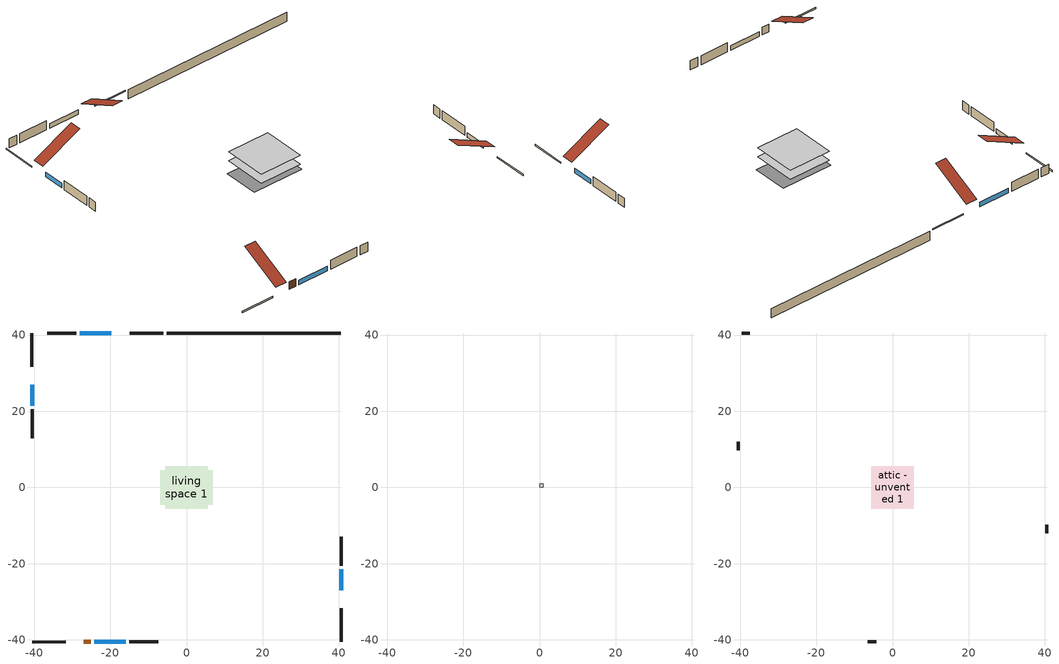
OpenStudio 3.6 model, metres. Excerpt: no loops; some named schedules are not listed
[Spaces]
living space 1
 floor foundation (Slab1 construction): -6.86,-4.57 -6.86,4.57 6.86,4.57 6.86,-4.57 z-2.13
 floor adiabatic (AdiabaticFloorConstruction): -5.6,-5.6 -5.6,5.6 5.6,5.6 5.6,-5.6 z0.3
 wall outside (Wall1 construction): -28.91,40.53 -36.53,40.53 / 40.53,-20.49 40.53,-12.87 / -14.99,-40.53 -7.37,-40.53 / -40.53,20.49 -40.53,12.87 z0.3:2.74
 wall outside (RimJoist1 construction): -6.12,40.53 -14.93,40.53 / 40.53,-40.53 40.53,-31.72 / -40.53,-40.53 -31.72,-40.53 / -40.53,40.53 -40.53,31.72 z0.3:0.61
 wall outside (AdiabaticWallConstruction): -19.75,40.53 -27.98,40.53 / 40.53,-26.9 40.53,-21.41 / -24.14,-40.53 -15.91,-40.53 / -40.53,26.9 -40.53,21.41 z0.3:1.52
 wall outside (AdiabaticWallConstruction 1): -26.9,-40.53 -25.07,-40.53 z0.3:2.34
 wall foundation (FoundationWall1 construction): 40.53,40.53 -5.19,40.53 z-2.13:0.3
 window (WindowConstruction): -19.75,40.53 -27.98,40.53 z0.3:1.52
 window (WindowConstruction 1): 40.53,-26.9 40.53,-21.41 z0.3:1.52
 window (WindowConstruction 2): -24.14,-40.53 -15.91,-40.53 z0.3:1.52
 window (WindowConstruction 3): -40.53,26.9 -40.53,21.41 z0.3:1.52
 door (Door): -26.9,-40.53 -25.07,-40.53 z0.3:2.34
 ceiling adiabatic (AdiabaticFloorConstruction): 5.6,-5.6 5.6,5.6 -5.6,5.6 -5.6,-5.6 z0.3
central ac and furnace airloop ret air space
 floor adiabatic (AdiabaticConst): 0,0 0,1 1,1 1,0 z0
 wall adiabatic (AdiabaticConst): 0,1 0,0 1,0 1,1 0,1 z0:1
 ceiling adiabatic (AdiabaticConst): 1,0 1,1 0,1 0,0 z1
attic - unvented 1
 floor to living space 1 (Floor1 construction Reversed): -5.6,-5.6 -5.6,5.6 5.6,5.6 5.6,-5.6 z2.74
 wall outside (Wall2 construction): -37.46,40.53 -39.6,40.53 / 40.53,-11.94 40.53,-9.79 / -6.44,-40.53 -4.29,-40.53 / -40.53,11.94 -40.53,9.79 z0.3:2.74
 roof outside (Roof1 construction): -18.82,40.53,2.74 -18.82,29.94,8.04 -15.86,29.94,8.04 -15.86,40.53,2.74; 40.53,-27.83,2.74 29.94,-27.83,8.04 29.94,-30.79,8.04 40.53,-30.79,2.74; -27.83,-40.53,2.74 -27.83,-29.94,8.04 -30.79,-29.94,8.04 -30.79,-40.53,2.74; -40.53,27.83,2.74 -29.94,27.83,8.04 -29.94,30.79,8.04 -40.53,30.79,2.74
shading: -19.75,40.53 -27.98,40.53 / 40.53,-26.9 40.53,-21.41 / -24.14,-40.53 -15.91,-40.53 / -40.53,26.9 -40.53,21.41 z0.3:1.52
[Site]
Denver Intl Ap_CO_USA: Latitude {deg}=39.83; Longitude {deg}=-104.65; Time Zone {hr}=-7; Elevation {m}=1650; Terrain=Suburbs
[Site:GroundTemperature:Shallow]
6.71281, 4.94206, 4.80025, 5.64056, 9.01395, 12.3716, 15.2825, 17.1265, 17.2832, 15.7834, 12.9467, 9.69205
[Site:GroundTemperature:Deep]
10.8753, 10.8753, 10.8753, 10.8753, 10.8753, 10.8753, 10.8753, 10.8753, 10.8753, 10.8753, 10.8753, 10.8753
[Site:WaterMainsTemperature]
Calculation Method=Schedule; Temperature Schedule=mains temperature schedule
[Building]
Building 1
[Material] Roughness=Rough
Name | Thickness {m} | Conductivity {W/m-K} | Density {kg/m3} | Specific Heat {J/kg-K} | Thermal Absorptance | Solar Absorptance | Visible Absorptance
asphalt or fiberglass shingles | 0.00635 | 0.162714 | 1121.4 | 1465.45 | 0.92 | 0.7 | 0.7
roof rigid ins | 0.00281632 | 0.029427 | 32.04 | 1214.23 | 0.9 | 0.7 | 0.7
osb sheathing 0.5 in. | 0.0127 | 0.115458 | 512.64 | 1214.23 | 0.9 | 0.6 | 0.6
wood siding | 0.0254 | 0.102417 | 544.68 | 1172.36 | 0.92 | 0.7 | 0.7
wall rigid ins; rim joist rigid ins | 0.051816 | 0.029427 | 32.04 | 1214.23 | 0.9 | 0.7 | 0.7
osb sheathing 0.5 in. 1 | 0.0127 | 0.115458 | 512.64 | 1214.23 | 0.9 | 0.7 | 0.7
wall stud and cavity | 0.1397 | 0.0823012 | 139.0536 | 1170.24 | 0.9 | 0.7 | 0.7
gypsum board | 0.0127 | 0.160291 | 801 | 837.4 | 0.9 | 0.6 | 0.6
wall stud and cavity 1 | 0.1397 | 0.727959 | 139.0536 | 1170.24 | 0.9 | 0.6 | 0.6
osb sheathing 2.0 in. | 0.0508 | 0.115458 | 512.64 | 1214.23 | 0.9 | 0.7 | 0.7
rim joist stud and cavity | 0.0508 | 0.0351153 | 125.044 | 1163.47 | 0.9 | 0.6 | 0.6
ceiling loosefill ins | 0.254 | 0.0480833 | 16.02 | 1046.75 | 0.9 | 0.7 | 0.7
ceiling stud and cavity | 0.1397 | 0.108384 | 65.682 | 1177.47 | 0.9 | 0.7 | 0.7
exterior vertical ins | 0.0461162 | 0.029427 | 32.04 | 1214.23
concrete 8.0 in. | 0.2032 | 1.803125 | 2242.8 | 837.4 | 0.9 | 0.7 | 0.7
gypsum board 1 | 0.0127 | 0.160291 | 801 | 837.4 | 0.9 | 0.7 | 0.7
concrete 4.0 in. | 0.1016 | 1.803125 | 2242.8 | 837.4 | 0.9 | 0.7 | 0.7
wood siding 1; wood siding 2 | 0.0254 | 0.102417 | 544.68 | 1172.36
wall rigid ins 1; floor rigid ins | 0.512978 | 0.029427 | 32.04 | 1214.23 | 0.9 | 0.7 | 0.7
wall stud and cavity 2 | 0.0889 | 0.380278 | 52.3479 | 1209.89 | 0.9 | 0.7 | 0.7
door material | 0.04445 | 0.0716541 | 512.64 | 1214.23 | 0.9 | 0.7 | 0.7
floor stud and cavity | 0.1397 | 1.75129 | 37.0049 | 1207.88 | 0.9 | 0.7 | 0.7
osb sheathing 0.75 in. | 0.01905 | 0.115458 | 512.64 | 1214.23 | 0.9 | 0.7 | 0.7
floor covering | 0.0127 | 0.0433444 | 54.468 | 1339.84 | 0.9 | 0.6 | 0.6
wall stud and cavity 3 | 0.0889 | 0.391764 | 83.0341 | 1211.67 | 0.9 | 0.7 | 0.7
furniture material living space 1 | 0.1524 | 0.115458 | 640.8 | 1214.23 | 0.9 | 0.6 | 0.6
[Construction]
Roof1 construction: asphalt or fiberglass shingles, roof rigid ins, osb sheathing 0.5 in.
Wall1 construction: wood siding, wall rigid ins, osb sheathing 0.5 in. 1, wall stud and cavity, gypsum board
Wall2 construction: wood siding, osb sheathing 0.5 in. 1, wall stud and cavity 1
RimJoist1 construction: wood siding, rim joist rigid ins, osb sheathing 2.0 in., rim joist stud and cavity
Floor1 construction Reversed: gypsum board, ceiling stud and cavity, ceiling loosefill ins
FoundationWall1 construction: concrete 8.0 in., gypsum board 1
Slab1 construction: concrete 4.0 in.
WindowConstruction; WindowConstruction 1; WindowConstruction 2; WindowConstruction 3: WindowMaterial
AdiabaticWallConstruction: wood siding 1, wall rigid ins 1, wall stud and cavity 2, gypsum board
Door: door material
AdiabaticWallConstruction 1: wood siding 2, wall rigid ins 1, wall stud and cavity 2, gypsum board
AdiabaticFloorConstruction: floor stud and cavity, floor rigid ins, osb sheathing 0.75 in., floor covering
PartitionWallConstruction: gypsum board, wall stud and cavity 3, gypsum board
furniture construction living space 1: furniture material living space 1
AdiabaticConst: Adiabatic
[WindowMaterial:SimpleGlazingSystem]
WindowMaterial: U-Factor {W/m2-K}=1.87374; Solar Heat Gain Coefficient=0.45
[Material:NoMass]
Adiabatic: Roughness=Rough; Thermal Resistance {m2-K/W}=176.1
[ThermalZone] Use Ideal Air Loads=No
Name | Volume {m3} | Thermostat
living space | 611.644 | living space temperature setpoint
attic - unvented | 104.691
central ac and furnace airloop ret air zone | 1
[Space]
Name | Thermal Zone
living space 1 | living space
attic - unvented 1 | attic - unvented
central ac and furnace airloop ret air space | central ac and furnace airloop ret air zone
[ThermostatSetpoint:DualSetpoint]
living space temperature setpoint: Heating Setpoint Temperature Schedule=heating setpoint; Cooling Setpoint Temperature Schedule=cooling setpoint
[Foundation:Kiva]
Foundation Kiva 1: Initial Indoor Air Temperature {C}=20; Wall Height Above Grade {m}=0.3048; Wall Depth Below Slab {m}=0.2032; Custom Block Material Name 1=exterior vertical ins; Custom Block Depth 1 {m}=2.4384; Custom Block X Position 1 {m}=0.2159; Custom Block Z Position 1 {m}=0
[Foundation:Kiva:Settings]
Soil Conductivity {W/m-K}=1.731; Soil Density {kg/m3}=1842.3; Soil Specific Heat {J/kg-K}=418.7; Ground Solar Absorptivity=0.9; Ground Thermal Absorptivity=0.9; Ground Surface Roughness {m}=0.03; Far-Field Width {m}=40; Deep-Ground Boundary Condition=ZeroFlux; Deep-Ground Depth {m}=40; Minimum Cell Dimension {m}=0.2; Maximum Cell Growth Coefficient=3; Simulation Timestep=Timestep
[SurfaceProperty:ExposedFoundationPerimeter]
Slab1: Exposed Perimeter Calculation Method=TotalExposedPerimeter; Total Exposed Perimeter {m}=45.72
[EnergyManagementSystem:Actuator]
Name | Actuated Component | Actuated Component Type | Actuated Component Control Type | Zone or Space
water_heater_ec_adj_act | water heater EC adjustment | OtherEquipment | Power Level | living space 1
central_ac_and_furnace_airloop_0_SupSensLkToLv_equip_act | central_ac_and_furnace_airloop_0_SupSensLkToLv equip | OtherEquipment | Power Level | living space 1
central_ac_and_furnace_airloop_0_SupLatLkToLv_equip_act | central_ac_and_furnace_airloop_0_SupLatLkToLv equip | OtherEquipment | Power Level | living space 1
central_ac_and_furnace_airloop_0_SupCondToLv_equip_act | central_ac_and_furnace_airloop_0_SupCondToLv equip | OtherEquipment | Power Level | living space 1
central_ac_and_furnace_airloop_0_RetCondToRP_equip_act | central_ac_and_furnace_airloop_0_RetCondToRP equip | OtherEquipment | Power Level | central ac and furnace airloop ret air space
central_ac_and_furnace_airloop_0_RetSensLkToRP_equip_act | central_ac_and_furnace_airloop_0_RetSensLkToRP equip | OtherEquipment | Power Level | central ac and furnace airloop ret air space
central_ac_and_furnace_airloop_0_RetLatLkToRP_equip_act | central_ac_and_furnace_airloop_0_RetLatLkToRP equip | OtherEquipment | Power Level | central ac and furnace airloop ret air space
central_ac_and_furnace_airloop_0_SupCondToDZ_equip_act | central_ac_and_furnace_airloop_0_SupCondToDZ equip | OtherEquipment | Power Level | attic - unvented 1
central_ac_and_furnace_airloop_0_RetCondToDZ_equip_act | central_ac_and_furnace_airloop_0_RetCondToDZ equip | OtherEquipment | Power Level | attic - unvented 1
central_ac_and_furnace_airloop_0_SupSensLkToDZ_equip_act | central_ac_and_furnace_airloop_0_SupSensLkToDZ equip | OtherEquipment | Power Level | attic - unvented 1
central_ac_and_furnace_airloop_0_SupLatLkToDZ_equip_act | central_ac_and_furnace_airloop_0_SupLatLkToDZ equip | OtherEquipment | Power Level | attic - unvented 1
whole_house_fan_act | whole house fan | ElectricEquipment | Electricity Rate | living space 1
mech_vent_house_fan_cfis_act | mech vent house fan cfis | ElectricEquipment | Electricity Rate | living space 1
mech_vent_house_fan_sensible_load_equip_act | mech vent house fan sensible load equip | OtherEquipment | Power Level | living space 1
mech_vent_house_fan_latent_load_equip_act | mech vent house fan latent load equip | OtherEquipment | Power Level | living space 1
[InternalMass:Definition] Design Level Calculation Method=SurfaceArea
Name | Construction | Surface Area {m2}
partition wall mass | PartitionWallConstruction | 250.838
furniture mass living space 1 | furniture construction living space 1 | 100.335
[InternalMass] Space or SpaceType=living space 1; Multiplier=1
Name | Internal Mass Definition
partition wall mass | partition wall mass
furniture mass living space 1 | furniture mass living space 1
[People:Definition]
occupants: Number of People Calculation Method=People; Number of People {people}=3; Fraction Radiant=0.314171; Sensible Heat Fraction=0.56303; Carbon Dioxide Generation Rate {m3/s-W}=0; Enable ASHRAE 55 Comfort Warnings=No; Mean Radiant Temperature Calculation Type=ZoneAveraged
[People]
occupants: People Definition=occupants; Space or SpaceType=living space 1; Number of People Schedule=occupants schedule; Activity Level Schedule=occupants activity schedule; Multiplier=1
[OtherEquipment:Definition] Design Level Calculation Method=EquipmentLevel
Name | Design Level {W} | Fraction Latent | Fraction Radiant | Fraction Lost
water heater EC adjustment | 0.01 | 0 | 0 | 1
water sensible | -62.4452 | 0 | 0.6 | 0
water latent | 63.3613 | 1 | 0 | 0
central_ac_and_furnace_airloop_0_SupSensLkToLv equip; central_ac_and_furnace_airloop_0_SupCondToLv equip; central_ac_and_furnace_airloop_0_RetCondToRP equip; central_ac_and_furnace_airloop_0_RetSensLkToRP equip; central_ac_and_furnace_airloop_0_SupCondToDZ equip; central_ac_and_furnace_airloop_0_RetCondToDZ equip; central_ac_and_furnace_airloop_0_SupSensLkToDZ equip; mech vent house fan sensible load equip | 0 | 0 | 0 | 0
central_ac_and_furnace_airloop_0_SupLatLkToLv equip; central_ac_and_furnace_airloop_0_RetLatLkToRP equip; central_ac_and_furnace_airloop_0_SupLatLkToDZ equip; mech vent house fan latent load equip | 0 | 1 | 0 | 0
[OtherEquipment]
Name | Other Equipment Definition | Space or SpaceType | Schedule | Fuel Type
water heater EC adjustment | water heater EC adjustment | living space 1 | Always On Discrete | Electricity
water sensible | water sensible | living space 1 | dhw fixtures | None
water latent | water latent | living space 1 | dhw fixtures | None
central_ac_and_furnace_airloop_0_SupSensLkToLv equip | central_ac_and_furnace_airloop_0_SupSensLkToLv equip | living space 1 | Always On Discrete | None
central_ac_and_furnace_airloop_0_SupLatLkToLv equip | central_ac_and_furnace_airloop_0_SupLatLkToLv equip | living space 1 | Always On Discrete | None
central_ac_and_furnace_airloop_0_SupCondToLv equip | central_ac_and_furnace_airloop_0_SupCondToLv equip | living space 1 | Always On Discrete | None
central_ac_and_furnace_airloop_0_RetCondToRP equip | central_ac_and_furnace_airloop_0_RetCondToRP equip | central ac and furnace airloop ret air space | Always On Discrete | None
central_ac_and_furnace_airloop_0_RetSensLkToRP equip | central_ac_and_furnace_airloop_0_RetSensLkToRP equip | central ac and furnace airloop ret air space | Always On Discrete | None
central_ac_and_furnace_airloop_0_RetLatLkToRP equip | central_ac_and_furnace_airloop_0_RetLatLkToRP equip | central ac and furnace airloop ret air space | Always On Discrete | None
central_ac_and_furnace_airloop_0_SupCondToDZ equip | central_ac_and_furnace_airloop_0_SupCondToDZ equip | attic - unvented 1 | Always On Discrete | None
central_ac_and_furnace_airloop_0_RetCondToDZ equip | central_ac_and_furnace_airloop_0_RetCondToDZ equip | attic - unvented 1 | Always On Discrete | None
central_ac_and_furnace_airloop_0_SupSensLkToDZ equip | central_ac_and_furnace_airloop_0_SupSensLkToDZ equip | attic - unvented 1 | Always On Discrete | None
central_ac_and_furnace_airloop_0_SupLatLkToDZ equip | central_ac_and_furnace_airloop_0_SupLatLkToDZ equip | attic - unvented 1 | Always On Discrete | None
mech vent house fan sensible load equip | mech vent house fan sensible load equip | living space 1 | Always On Discrete | None
mech vent house fan latent load equip | mech vent house fan latent load equip | living space 1 | Always On Discrete | None
[ElectricEquipment:Definition] Design Level Calculation Method=EquipmentLevel
Name | Design Level {W} | Fraction Latent | Fraction Radiant | Fraction Lost
clothes washer | 25.752 | 0.03 | 0.162 | 0.7
clothes dryer | 98.4785 | 0.015 | 0.081 | 0.85
dishwasher | 31.1823 | 0.3 | 0.18 | 0.4
fridge | 97.4834 | 0 | 0.6 | 0
cooking range | 201.331 | 0.08 | 0.432 | 0.2
misc tv | 274.705 | 0 | 0.6 | 0
misc plug loads | 448.871 | 0.045 | 0.513 | 0.1
whole house fan; mech vent house fan | 0 | 0 | 0 | 1
mech vent house fan cfis | 0 | 0 | 0 | 0
[ElectricEquipment] Space or SpaceType=living space 1
Name | Electric Equipment Definition | Schedule
clothes washer | clothes washer | clothes washer
clothes dryer | clothes dryer | clothes dryer
dishwasher | dishwasher | dishwasher
fridge | fridge | fridge
cooking range | cooking range | cooking range
misc tv | misc tv | misc tv schedule
misc plug loads | misc plug loads | misc plug loads schedule
whole house fan | whole house fan | Always On Discrete
mech vent house fan | mech vent house fan | mech vent house fan schedule
mech vent house fan cfis | mech vent house fan cfis | mech vent house fan cfis schedule
[WaterUse:Equipment:Definition]
Name | Peak Flow Rate {m3/s} | Target Temperature Schedule
dhw fixtures | 4.0719e-06 | mixed water temperature schedule
clothes washer | 3.42653e-07
dishwasher | 3.5038e-07
[Lights:Definition]
interior lighting: Design Level Calculation Method=LightingLevel; Lighting Level {W}=397.913; Fraction Radiant=0.6; Fraction Visible=0.2; Return Air Fraction=0
[Lights]
interior lighting: Lights Definition=interior lighting; Space or SpaceType=living space 1; Schedule=lighting schedule; Fraction Replaceable=1
[Exterior:Lights:Definition]
exterior lighting: Design Level {W}=35.404
[Exterior:Lights]
exterior lighting: Exterior Lights Definition=exterior lighting; Schedule=exterior lighting schedule
[ZoneMixing] Schedule=Always On Continuous; Design Flow Rate Calculation Method=Flow/Zone; Design Flow Rate {m3/s}=0
Name | Zone or Space | Source Zone or Space
central_ac_and_furnace_airloop_0_ZoneMixDZToLv mix | living space | attic - unvented
central_ac_and_furnace_airloop_0_ZoneMixLvToDZ mix; whole house fan mix | attic - unvented | living space
[SpaceInfiltration:DesignFlowRate] Schedule=Always On Discrete
Name | Space or SpaceType | Design Flow Rate Calculation Method | Design Flow Rate {m3/s} | Air Changes per Hour {1/hr} | Constant Term Coefficient | Temperature Term Coefficient | Velocity Term Coefficient | Velocity Squared Term Coefficient
natural vent flow; whole house fan flow; infil flow | living space 1 | Flow/Space | 0
infil|attic - unvented 1 | attic - unvented 1 | AirChanges/Hour |  | 0.1 | 1 | 0 | 0 | 0
[Schedule:Ruleset]
Name | Default Day Schedule
heating setpoint | heating setpoint default day
cooling setpoint | cooling setpoint default day
occupants schedule | occupants schedule default day
clothes washer | clothes washer default day
clothes dryer | clothes dryer default day
dishwasher | dishwasher default day
fridge | fridge default day
cooking range | cooking range default day
dhw fixtures | dhw fixtures default day
misc tv schedule | misc tv schedule default day
misc plug loads schedule | misc plug loads schedule default day
lighting schedule | lighting schedule default day
exterior lighting schedule | exterior lighting schedule default day
[Schedule:Day]
heating setpoint default day; cooling setpoint default day; occupants schedule default day; clothes washer default day; clothes dryer default day; dishwasher default day; fridge default day; cooking range default day; dhw fixtures default day; misc tv schedule default day; misc plug loads schedule default day; lighting schedule default day; exterior lighting schedule default day: 24, 0, 0
occupants schedule allday1: 7, 0, 1, 8, 0, 0.868852, 9, 0, 0.409836, 16, 0, 0.245902, 17, 0, 0.295082, 18, 0, 0.540984, 21, 0, 0.885246, 24, 0, 1
clothes washer allday1: 1, 0, 0.103525, 2, 0, 0.0805193, 4, 0, 0.046011, 5, 0, 0.0805193, 6, 0, 0.12653, 7, 0, 0.253061, 8, 0, 0.563635, 9, 0, 0.839701, 10, 0, 0.989237, 11, 0, 0.966231, 12, 0, 0.862707, 13, 0, 0.770684, 14, 0, 0.690165, 15, 0, 0.563635, 16, 0, 0.598143, 17, 0, 0.575138, 21, 0, 0.563635, 22, 0, 0.540629, 23, 0, 0.368088, 24, 0, 0.195547
clothes washer allday2: 1, 0, 0.102603, 2, 0, 0.0798025, 4, 0, 0.0456014, 5, 0, 0.0798025, 6, 0, 0.125404, 7, 0, 0.250808, 8, 0, 0.558617, 9, 0, 0.832226, 10, 0, 0.980431, 11, 0, 0.95763, 12, 0, 0.855027, 13, 0, 0.763824, 14, 0, 0.684021, 15, 0, 0.558617, 16, 0, 0.592818, 17, 0, 0.570018, 21, 0, 0.558617, 22, 0, 0.535817, 23, 0, 0.364811, 24, 0, 0.193806
clothes washer allday3: 1, 0, 0.104651, 2, 0, 0.0813953, 4, 0, 0.0465116, 5, 0, 0.0813953, 6, 0, 0.127907, 7, 0, 0.255814, 8, 0, 0.569767, 9, 0, 0.848837, 10, 0, 1, 11, 0, 0.976744, 12, 0, 0.872093, 13, 0, 0.77907, 14, 0, 0.697674, 15, 0, 0.569767, 16, 0, 0.604651, 17, 0, 0.581395, 21, 0, 0.569767, 22, 0, 0.546512, 23, 0, 0.372093, 24, 0, 0.197674
dhw fixtures allday1: 1, 0, 0.137931, 2, 0, 0.0689655, 3, 0, 0.045977, 4, 0, 0.0574713, 5, 0, 0.114943, 6, 0, 0.390805, 7, 0, 0.896552, 8, 0, 1, 9, 0, 0.91954, 10, 0, 0.770115, 11, 0, 0.643678, 12, 0, 0.54023, 13, 0, 0.45977, 14, 0, 0.402299, 15, 0, 0.37931, 16, 0, 0.356322, 17, 0, 0.448276, 18, 0, 0.586207, 20, 0, 0.689655, 21, 0, 0.632184, 22, 0, 0.551724, 23, 0, 0.436782, 24, 0, 0.298851
[Schedule:Rule] Date Specification Type=DateRange; Start Day=1
Name | Schedule Ruleset | Rule Order | Day Schedule | Apply Sunday | Apply Monday | Apply Tuesday | Apply Wednesday | Apply Thursday | Apply Friday | Apply Saturday | Start Month | End Month | End Day
heating setpoint allday ruleset1 | heating setpoint | 0 | heating setpoint allday1 | Yes | Yes | Yes | Yes | Yes | Yes | Yes | 1 | 12 | 31
cooling setpoint allday ruleset1 | cooling setpoint | 0 | cooling setpoint allday1 | Yes | Yes | Yes | Yes | Yes | Yes | Yes | 1 | 12 | 31
occupants schedule allday ruleset1 | occupants schedule | 0 | occupants schedule allday1 | Yes | Yes | Yes | Yes | Yes | Yes | Yes | 1 | 12 | 31
clothes washer allday ruleset1 | clothes washer | 20 | clothes washer allday1 | Yes | Yes | Yes | Yes | Yes | Yes | Yes | 1 | 1 | 31
clothes washer allday ruleset2 | clothes washer | 18 | clothes washer allday2 | Yes | Yes | Yes | Yes | Yes | Yes | Yes | 2 | 2 | 28
clothes washer allday ruleset3 | clothes washer | 16 | clothes washer allday3 | Yes | Yes | Yes | Yes | Yes | Yes | Yes | 3 | 3 | 31
clothes washer allday ruleset4 | clothes washer | 14 | clothes washer allday4 | Yes | Yes | Yes | Yes | Yes | Yes | Yes | 4 | 4 | 30
clothes washer allday ruleset5 | clothes washer | 12 | clothes washer allday5 | Yes | Yes | Yes | Yes | Yes | Yes | Yes | 5 | 5 | 31
clothes washer allday ruleset6 | clothes washer | 10 | clothes washer allday6 | Yes | Yes | Yes | Yes | Yes | Yes | Yes | 6 | 6 | 30
clothes washer allday ruleset7 | clothes washer | 8 | clothes washer allday7 | Yes | Yes | Yes | Yes | Yes | Yes | Yes | 7 | 8 | 31
clothes washer allday ruleset9 | clothes washer | 6 | clothes washer allday9 | Yes | Yes | Yes | Yes | Yes | Yes | Yes | 9 | 9 | 30
clothes washer allday ruleset10 | clothes washer | 4 | clothes washer allday10 | Yes | Yes | Yes | Yes | Yes | Yes | Yes | 10 | 10 | 31
clothes washer allday ruleset11 | clothes washer | 2 | clothes washer allday11 | Yes | Yes | Yes | Yes | Yes | Yes | Yes | 11 | 11 | 30
clothes washer allday ruleset12 | clothes washer | 0 | clothes washer allday12 | Yes | Yes | Yes | Yes | Yes | Yes | Yes | 12 | 12 | 31
clothes dryer allday ruleset1 | clothes dryer | 0 | clothes dryer allday1 | Yes | Yes | Yes | Yes | Yes | Yes | Yes | 1 | 12 | 31
dishwasher allday ruleset1 | dishwasher | 16 | dishwasher allday1 | Yes | Yes | Yes | Yes | Yes | Yes | Yes | 1 | 2 | 28
dishwasher allday ruleset3 | dishwasher | 14 | dishwasher allday3 | Yes | Yes | Yes | Yes | Yes | Yes | Yes | 3 | 3 | 31
dishwasher allday ruleset4 | dishwasher | 12 | dishwasher allday4 | Yes | Yes | Yes | Yes | Yes | Yes | Yes | 4 | 4 | 30
dishwasher allday ruleset5 | dishwasher | 10 | dishwasher allday5 | Yes | Yes | Yes | Yes | Yes | Yes | Yes | 5 | 5 | 31
dishwasher allday ruleset6 | dishwasher | 8 | dishwasher allday6 | Yes | Yes | Yes | Yes | Yes | Yes | Yes | 6 | 6 | 30
dishwasher allday ruleset7 | dishwasher | 6 | dishwasher allday7 | Yes | Yes | Yes | Yes | Yes | Yes | Yes | 7 | 8 | 31
dishwasher allday ruleset9 | dishwasher | 4 | dishwasher allday9 | Yes | Yes | Yes | Yes | Yes | Yes | Yes | 9 | 9 | 30
dishwasher allday ruleset10 | dishwasher | 2 | dishwasher allday10 | Yes | Yes | Yes | Yes | Yes | Yes | Yes | 10 | 11 | 30
dishwasher allday ruleset12 | dishwasher | 0 | dishwasher allday12 | Yes | Yes | Yes | Yes | Yes | Yes | Yes | 12 | 12 | 31
fridge allday ruleset1 | fridge | 12 | fridge allday1 | Yes | Yes | Yes | Yes | Yes | Yes | Yes | 1 | 1 | 31
fridge allday ruleset2 | fridge | 10 | fridge allday2 | Yes | Yes | Yes | Yes | Yes | Yes | Yes | 2 | 2 | 28
fridge allday ruleset3 | fridge | 8 | fridge allday3 | Yes | Yes | Yes | Yes | Yes | Yes | Yes | 3 | 5 | 31
fridge allday ruleset6 | fridge | 6 | fridge allday6 | Yes | Yes | Yes | Yes | Yes | Yes | Yes | 6 | 9 | 30
fridge allday ruleset10 | fridge | 4 | fridge allday10 | Yes | Yes | Yes | Yes | Yes | Yes | Yes | 10 | 10 | 31
fridge allday ruleset11 | fridge | 2 | fridge allday11 | Yes | Yes | Yes | Yes | Yes | Yes | Yes | 11 | 11 | 30
fridge allday ruleset12 | fridge | 0 | fridge allday12 | Yes | Yes | Yes | Yes | Yes | Yes | Yes | 12 | 12 | 31
cooking range allday ruleset1 | cooking range | 16 | cooking range allday1 | Yes | Yes | Yes | Yes | Yes | Yes | Yes | 1 | 2 | 28
cooking range allday ruleset3 | cooking range | 14 | cooking range allday3 | Yes | Yes | Yes | Yes | Yes | Yes | Yes | 3 | 3 | 31
cooking range allday ruleset4 | cooking range | 12 | cooking range allday4 | Yes | Yes | Yes | Yes | Yes | Yes | Yes | 4 | 4 | 30
cooking range allday ruleset5 | cooking range | 10 | cooking range allday5 | Yes | Yes | Yes | Yes | Yes | Yes | Yes | 5 | 5 | 31
cooking range allday ruleset6 | cooking range | 8 | cooking range allday6 | Yes | Yes | Yes | Yes | Yes | Yes | Yes | 6 | 6 | 30
cooking range allday ruleset7 | cooking range | 6 | cooking range allday7 | Yes | Yes | Yes | Yes | Yes | Yes | Yes | 7 | 8 | 31
cooking range allday ruleset9 | cooking range | 4 | cooking range allday9 | Yes | Yes | Yes | Yes | Yes | Yes | Yes | 9 | 9 | 30
cooking range allday ruleset10 | cooking range | 2 | cooking range allday10 | Yes | Yes | Yes | Yes | Yes | Yes | Yes | 10 | 11 | 30
cooking range allday ruleset12 | cooking range | 0 | cooking range allday12 | Yes | Yes | Yes | Yes | Yes | Yes | Yes | 12 | 12 | 31
dhw fixtures allday ruleset1 | dhw fixtures | 0 | dhw fixtures allday1 | Yes | Yes | Yes | Yes | Yes | Yes | Yes | 1 | 12 | 31
misc tv schedule weekday ruleset1 | misc tv schedule | 35 | misc tv schedule weekday1 |  | Yes | Yes | Yes | Yes | Yes |  | 1 | 1 | 31
misc tv schedule weekend ruleset1 | misc tv schedule | 33 | misc tv schedule weekend1 | Yes |  |  |  |  |  | Yes | 1 | 1 | 31
misc tv schedule weekday ruleset2 | misc tv schedule | 31 | misc tv schedule weekday2 |  | Yes | Yes | Yes | Yes | Yes |  | 2 | 2 | 28
misc tv schedule weekend ruleset2 | misc tv schedule | 30 | misc tv schedule weekend2 | Yes |  |  |  |  |  | Yes | 2 | 2 | 28
misc tv schedule weekday ruleset3 | misc tv schedule | 28 | misc tv schedule weekday3 |  | Yes | Yes | Yes | Yes | Yes |  | 3 | 3 | 31
misc tv schedule weekend ruleset3 | misc tv schedule | 27 | misc tv schedule weekend3 | Yes |  |  |  |  |  | Yes | 3 | 3 | 31
misc tv schedule weekday ruleset4 | misc tv schedule | 25 | misc tv schedule weekday4 |  | Yes | Yes | Yes | Yes | Yes |  | 4 | 4 | 30
misc tv schedule weekend ruleset4 | misc tv schedule | 24 | misc tv schedule weekend4 | Yes |  |  |  |  |  | Yes | 4 | 4 | 30
misc tv schedule weekday ruleset5 | misc tv schedule | 22 | misc tv schedule weekday5 |  | Yes | Yes | Yes | Yes | Yes |  | 5 | 5 | 31
misc tv schedule weekend ruleset5 | misc tv schedule | 21 | misc tv schedule weekend5 | Yes |  |  |  |  |  | Yes | 5 | 5 | 31
misc tv schedule weekday ruleset6 | misc tv schedule | 19 | misc tv schedule weekday6 |  | Yes | Yes | Yes | Yes | Yes |  | 6 | 6 | 30
misc tv schedule weekend ruleset6 | misc tv schedule | 18 | misc tv schedule weekend6 | Yes |  |  |  |  |  | Yes | 6 | 6 | 30
misc tv schedule weekday ruleset7 | misc tv schedule | 17 | misc tv schedule weekday7 |  | Yes | Yes | Yes | Yes | Yes |  | 7 | 7 | 31
misc tv schedule weekend ruleset7 | misc tv schedule | 15 | misc tv schedule weekend7 | Yes |  |  |  |  |  | Yes | 7 | 7 | 31
misc tv schedule weekday ruleset8 | misc tv schedule | 13 | misc tv schedule weekday8 |  | Yes | Yes | Yes | Yes | Yes |  | 8 | 8 | 31
misc tv schedule weekend ruleset8 | misc tv schedule | 12 | misc tv schedule weekend8 | Yes |  |  |  |  |  | Yes | 8 | 8 | 31
misc tv schedule weekday ruleset9 | misc tv schedule | 10 | misc tv schedule weekday9 |  | Yes | Yes | Yes | Yes | Yes |  | 9 | 9 | 30
misc tv schedule weekend ruleset9 | misc tv schedule | 9 | misc tv schedule weekend9 | Yes |  |  |  |  |  | Yes | 9 | 9 | 30
misc tv schedule weekday ruleset10 | misc tv schedule | 7 | misc tv schedule weekday10 |  | Yes | Yes | Yes | Yes | Yes |  | 10 | 10 | 31
misc tv schedule weekend ruleset10 | misc tv schedule | 6 | misc tv schedule weekend10 | Yes |  |  |  |  |  | Yes | 10 | 10 | 31
misc tv schedule weekday ruleset11 | misc tv schedule | 5 | misc tv schedule weekday11 |  | Yes | Yes | Yes | Yes | Yes |  | 11 | 11 | 30
misc tv schedule weekend ruleset11 | misc tv schedule | 3 | misc tv schedule weekend11 | Yes |  |  |  |  |  | Yes | 11 | 11 | 30
misc tv schedule weekday ruleset12 | misc tv schedule | 2 | misc tv schedule weekday12 |  | Yes | Yes | Yes | Yes | Yes |  | 12 | 12 | 31
misc tv schedule weekend ruleset12 | misc tv schedule | 0 | misc tv schedule weekend12 | Yes |  |  |  |  |  | Yes | 12 | 12 | 31
misc plug loads schedule allday ruleset1 | misc plug loads schedule | 20 | misc plug loads schedule allday1 | Yes | Yes | Yes | Yes | Yes | Yes | Yes | 1 | 1 | 31
misc plug loads schedule allday ruleset2 | misc plug loads schedule | 18 | misc plug loads schedule allday2 | Yes | Yes | Yes | Yes | Yes | Yes | Yes | 2 | 2 | 28
misc plug loads schedule allday ruleset3 | misc plug loads schedule | 16 | misc plug loads schedule allday3 | Yes | Yes | Yes | Yes | Yes | Yes | Yes | 3 | 3 | 31
misc plug loads schedule allday ruleset4 | misc plug loads schedule | 14 | misc plug loads schedule allday4 | Yes | Yes | Yes | Yes | Yes | Yes | Yes | 4 | 4 | 30
misc plug loads schedule allday ruleset5 | misc plug loads schedule | 12 | misc plug loads schedule allday5 | Yes | Yes | Yes | Yes | Yes | Yes | Yes | 5 | 5 | 31
misc plug loads schedule allday ruleset6 | misc plug loads schedule | 10 | misc plug loads schedule allday6 | Yes | Yes | Yes | Yes | Yes | Yes | Yes | 6 | 6 | 30
misc plug loads schedule allday ruleset7 | misc plug loads schedule | 8 | misc plug loads schedule allday7 | Yes | Yes | Yes | Yes | Yes | Yes | Yes | 7 | 8 | 31
misc plug loads schedule allday ruleset9 | misc plug loads schedule | 6 | misc plug loads schedule allday9 | Yes | Yes | Yes | Yes | Yes | Yes | Yes | 9 | 9 | 30
misc plug loads schedule allday ruleset10 | misc plug loads schedule | 4 | misc plug loads schedule allday10 | Yes | Yes | Yes | Yes | Yes | Yes | Yes | 10 | 10 | 31
misc plug loads schedule allday ruleset11 | misc plug loads schedule | 2 | misc plug loads schedule allday11 | Yes | Yes | Yes | Yes | Yes | Yes | Yes | 11 | 11 | 30
misc plug loads schedule allday ruleset12 | misc plug loads schedule | 0 | misc plug loads schedule allday12 | Yes | Yes | Yes | Yes | Yes | Yes | Yes | 12 | 12 | 31
lighting schedule allday ruleset1 | lighting schedule | 22 | lighting schedule allday1 | Yes | Yes | Yes | Yes | Yes | Yes | Yes | 1 | 1 | 31
lighting schedule allday ruleset2 | lighting schedule | 20 | lighting schedule allday2 | Yes | Yes | Yes | Yes | Yes | Yes | Yes | 2 | 2 | 28
lighting schedule allday ruleset3 | lighting schedule | 18 | lighting schedule allday3 | Yes | Yes | Yes | Yes | Yes | Yes | Yes | 3 | 3 | 31
lighting schedule allday ruleset4 | lighting schedule | 16 | lighting schedule allday4 | Yes | Yes | Yes | Yes | Yes | Yes | Yes | 4 | 4 | 30
lighting schedule allday ruleset5 | lighting schedule | 14 | lighting schedule allday5 | Yes | Yes | Yes | Yes | Yes | Yes | Yes | 5 | 5 | 31
lighting schedule allday ruleset6 | lighting schedule | 12 | lighting schedule allday6 | Yes | Yes | Yes | Yes | Yes | Yes | Yes | 6 | 6 | 30
lighting schedule allday ruleset7 | lighting schedule | 10 | lighting schedule allday7 | Yes | Yes | Yes | Yes | Yes | Yes | Yes | 7 | 7 | 31
lighting schedule allday ruleset8 | lighting schedule | 8 | lighting schedule allday8 | Yes | Yes | Yes | Yes | Yes | Yes | Yes | 8 | 8 | 31
lighting schedule allday ruleset9 | lighting schedule | 6 | lighting schedule allday9 | Yes | Yes | Yes | Yes | Yes | Yes | Yes | 9 | 9 | 30
lighting schedule allday ruleset10 | lighting schedule | 4 | lighting schedule allday10 | Yes | Yes | Yes | Yes | Yes | Yes | Yes | 10 | 10 | 31
lighting schedule allday ruleset11 | lighting schedule | 2 | lighting schedule allday11 | Yes | Yes | Yes | Yes | Yes | Yes | Yes | 11 | 11 | 30
lighting schedule allday ruleset12 | lighting schedule | 0 | lighting schedule allday12 | Yes | Yes | Yes | Yes | Yes | Yes | Yes | 12 | 12 | 31
exterior lighting schedule weekday ruleset1 | exterior lighting schedule | 31 | exterior lighting schedule weekday1 |  | Yes | Yes | Yes | Yes | Yes |  | 1 | 1 | 31
exterior lighting schedule weekend ruleset1 | exterior lighting schedule | 30 | exterior lighting schedule weekend1 | Yes |  |  |  |  |  | Yes | 1 | 1 | 31
exterior lighting schedule weekday ruleset2 | exterior lighting schedule | 29 | exterior lighting schedule weekday2 |  | Yes | Yes | Yes | Yes | Yes |  | 2 | 2 | 28
exterior lighting schedule weekend ruleset2 | exterior lighting schedule | 27 | exterior lighting schedule weekend2 | Yes |  |  |  |  |  | Yes | 2 | 2 | 28
exterior lighting schedule weekday ruleset3 | exterior lighting schedule | 25 | exterior lighting schedule weekday3 |  | Yes | Yes | Yes | Yes | Yes |  | 3 | 3 | 31
exterior lighting schedule weekend ruleset3 | exterior lighting schedule | 24 | exterior lighting schedule weekend3 | Yes |  |  |  |  |  | Yes | 3 | 3 | 31
exterior lighting schedule weekday ruleset4 | exterior lighting schedule | 22 | exterior lighting schedule weekday4 |  | Yes | Yes | Yes | Yes | Yes |  | 4 | 4 | 30
exterior lighting schedule weekend ruleset4 | exterior lighting schedule | 21 | exterior lighting schedule weekend4 | Yes |  |  |  |  |  | Yes | 4 | 4 | 30
exterior lighting schedule weekday ruleset5 | exterior lighting schedule | 19 | exterior lighting schedule weekday5 |  | Yes | Yes | Yes | Yes | Yes |  | 5 | 5 | 31
exterior lighting schedule weekend ruleset5 | exterior lighting schedule | 18 | exterior lighting schedule weekend5 | Yes |  |  |  |  |  | Yes | 5 | 5 | 31
exterior lighting schedule weekday ruleset6 | exterior lighting schedule | 16 | exterior lighting schedule weekday6 |  | Yes | Yes | Yes | Yes | Yes |  | 6 | 6 | 30
exterior lighting schedule weekend ruleset6 | exterior lighting schedule | 15 | exterior lighting schedule weekend6 | Yes |  |  |  |  |  | Yes | 6 | 6 | 30
exterior lighting schedule weekday ruleset7 | exterior lighting schedule | 14 | exterior lighting schedule weekday7 |  | Yes | Yes | Yes | Yes | Yes |  | 7 | 8 | 31
exterior lighting schedule weekend ruleset7 | exterior lighting schedule | 12 | exterior lighting schedule weekend7 | Yes |  |  |  |  |  | Yes | 7 | 8 | 31
exterior lighting schedule weekday ruleset9 | exterior lighting schedule | 11 | exterior lighting schedule weekday9 |  | Yes | Yes | Yes | Yes | Yes |  | 9 | 9 | 30
exterior lighting schedule weekend ruleset9 | exterior lighting schedule | 9 | exterior lighting schedule weekend9 | Yes |  |  |  |  |  | Yes | 9 | 9 | 30
exterior lighting schedule weekday ruleset10 | exterior lighting schedule | 8 | exterior lighting schedule weekday10 |  | Yes | Yes | Yes | Yes | Yes |  | 10 | 10 | 31
exterior lighting schedule weekend ruleset10 | exterior lighting schedule | 6 | exterior lighting schedule weekend10 | Yes |  |  |  |  |  | Yes | 10 | 10 | 31
exterior lighting schedule weekday ruleset11 | exterior lighting schedule | 5 | exterior lighting schedule weekday11 |  | Yes | Yes | Yes | Yes | Yes |  | 11 | 11 | 30
exterior lighting schedule weekend ruleset11 | exterior lighting schedule | 3 | exterior lighting schedule weekend11 | Yes |  |  |  |  |  | Yes | 11 | 11 | 30
exterior lighting schedule weekday ruleset12 | exterior lighting schedule | 2 | exterior lighting schedule weekday12 |  | Yes | Yes | Yes | Yes | Yes |  | 12 | 12 | 31
exterior lighting schedule weekend ruleset12 | exterior lighting schedule | 0 | exterior lighting schedule weekend12 | Yes |  |  |  |  |  | Yes | 12 | 12 | 31
clothes dryer allday ruleset1 Shifted | clothes dryer | 1 | clothes dryer allday1 Shifted | No | Yes | Yes | Yes | Yes | Yes | No | 1 | 12 | 31
clothes washer allday ruleset12 Shifted | clothes washer | 1 | clothes washer allday12 Shifted | No | Yes | Yes | Yes | Yes | Yes | No | 12 | 12 | 31
clothes washer allday ruleset11 Shifted | clothes washer | 3 | clothes washer allday11 Shifted | No | Yes | Yes | Yes | Yes | Yes | No | 11 | 11 | 30
clothes washer allday ruleset10 Shifted | clothes washer | 5 | clothes washer allday10 Shifted | No | Yes | Yes | Yes | Yes | Yes | No | 10 | 10 | 31
clothes washer allday ruleset9 Shifted | clothes washer | 7 | clothes washer allday9 Shifted | No | Yes | Yes | Yes | Yes | Yes | No | 9 | 9 | 30
clothes washer allday ruleset7 Shifted | clothes washer | 9 | clothes washer allday7 Shifted | No | Yes | Yes | Yes | Yes | Yes | No | 7 | 8 | 31
clothes washer allday ruleset6 Shifted | clothes washer | 11 | clothes washer allday6 Shifted | No | Yes | Yes | Yes | Yes | Yes | No | 6 | 6 | 30
clothes washer allday ruleset5 Shifted | clothes washer | 13 | clothes washer allday5 Shifted | No | Yes | Yes | Yes | Yes | Yes | No | 5 | 5 | 31
clothes washer allday ruleset4 Shifted | clothes washer | 15 | clothes washer allday4 Shifted | No | Yes | Yes | Yes | Yes | Yes | No | 4 | 4 | 30
clothes washer allday ruleset3 Shifted | clothes washer | 17 | clothes washer allday3 Shifted | No | Yes | Yes | Yes | Yes | Yes | No | 3 | 3 | 31
clothes washer allday ruleset2 Shifted | clothes washer | 19 | clothes washer allday2 Shifted | No | Yes | Yes | Yes | Yes | Yes | No | 2 | 2 | 28
clothes washer allday ruleset1 Shifted | clothes washer | 21 | clothes washer allday1 Shifted | No | Yes | Yes | Yes | Yes | Yes | No | 1 | 1 | 31
cooking range allday ruleset12 Shifted | cooking range | 1 | cooking range allday12 Shifted | No | Yes | Yes | Yes | Yes | Yes | No | 12 | 12 | 31
cooking range allday ruleset10 Shifted | cooking range | 3 | cooking range allday10 Shifted | No | Yes | Yes | Yes | Yes | Yes | No | 10 | 11 | 30
cooking range allday ruleset9 Shifted | cooking range | 5 | cooking range allday9 Shifted | No | Yes | Yes | Yes | Yes | Yes | No | 9 | 9 | 30
cooking range allday ruleset7 Shifted | cooking range | 7 | cooking range allday7 Shifted | No | Yes | Yes | Yes | Yes | Yes | No | 7 | 8 | 31
cooking range allday ruleset6 Shifted | cooking range | 9 | cooking range allday6 Shifted | No | Yes | Yes | Yes | Yes | Yes | No | 6 | 6 | 30
cooking range allday ruleset5 Shifted | cooking range | 11 | cooking range allday5 Shifted | No | Yes | Yes | Yes | Yes | Yes | No | 5 | 5 | 31
cooking range allday ruleset4 Shifted | cooking range | 13 | cooking range allday4 Shifted | No | Yes | Yes | Yes | Yes | Yes | No | 4 | 4 | 30
cooking range allday ruleset3 Shifted | cooking range | 15 | cooking range allday3 Shifted | No | Yes | Yes | Yes | Yes | Yes | No | 3 | 3 | 31
cooking range allday ruleset1 Shifted | cooking range | 17 | cooking range allday1 Shifted | No | Yes | Yes | Yes | Yes | Yes | No | 1 | 2 | 28
dishwasher allday ruleset12 Shifted | dishwasher | 1 | dishwasher allday12 Shifted | No | Yes | Yes | Yes | Yes | Yes | No | 12 | 12 | 31
dishwasher allday ruleset10 Shifted | dishwasher | 3 | dishwasher allday10 Shifted | No | Yes | Yes | Yes | Yes | Yes | No | 10 | 11 | 30
dishwasher allday ruleset9 Shifted | dishwasher | 5 | dishwasher allday9 Shifted | No | Yes | Yes | Yes | Yes | Yes | No | 9 | 9 | 30
dishwasher allday ruleset7 Shifted | dishwasher | 7 | dishwasher allday7 Shifted | No | Yes | Yes | Yes | Yes | Yes | No | 7 | 8 | 31
dishwasher allday ruleset6 Shifted | dishwasher | 9 | dishwasher allday6 Shifted | No | Yes | Yes | Yes | Yes | Yes | No | 6 | 6 | 30
dishwasher allday ruleset5 Shifted | dishwasher | 11 | dishwasher allday5 Shifted | No | Yes | Yes | Yes | Yes | Yes | No | 5 | 5 | 31
dishwasher allday ruleset4 Shifted | dishwasher | 13 | dishwasher allday4 Shifted | No | Yes | Yes | Yes | Yes | Yes | No | 4 | 4 | 30
dishwasher allday ruleset3 Shifted | dishwasher | 15 | dishwasher allday3 Shifted | No | Yes | Yes | Yes | Yes | Yes | No | 3 | 3 | 31
dishwasher allday ruleset1 Shifted | dishwasher | 17 | dishwasher allday1 Shifted | No | Yes | Yes | Yes | Yes | Yes | No | 1 | 2 | 28
exterior lighting schedule weekday ruleset12 Shifted | exterior lighting schedule | 1 | exterior lighting schedule weekday12 Shifted | No | Yes | Yes | Yes | Yes | Yes | No | 12 | 12 | 31
exterior lighting schedule weekday ruleset11 Shifted | exterior lighting schedule | 4 | exterior lighting schedule weekday11 Shifted | No | Yes | Yes | Yes | Yes | Yes | No | 11 | 11 | 30
exterior lighting schedule weekday ruleset10 Shifted | exterior lighting schedule | 7 | exterior lighting schedule weekday10 Shifted | No | Yes | Yes | Yes | Yes | Yes | No | 10 | 10 | 31
exterior lighting schedule weekday ruleset9 Shifted | exterior lighting schedule | 10 | exterior lighting schedule weekday9 Shifted | No | Yes | Yes | Yes | Yes | Yes | No | 9 | 9 | 30
exterior lighting schedule weekday ruleset7 Shifted | exterior lighting schedule | 13 | exterior lighting schedule weekday7 Shifted | No | Yes | Yes | Yes | Yes | Yes | No | 7 | 8 | 31
exterior lighting schedule weekday ruleset6 Shifted | exterior lighting schedule | 17 | exterior lighting schedule weekday6 Shifted | No | Yes | Yes | Yes | Yes | Yes | No | 6 | 6 | 30
exterior lighting schedule weekday ruleset5 Shifted | exterior lighting schedule | 20 | exterior lighting schedule weekday5 Shifted | No | Yes | Yes | Yes | Yes | Yes | No | 5 | 5 | 31
exterior lighting schedule weekday ruleset4 Shifted | exterior lighting schedule | 23 | exterior lighting schedule weekday4 Shifted | No | Yes | Yes | Yes | Yes | Yes | No | 4 | 4 | 30
exterior lighting schedule weekday ruleset3 Shifted | exterior lighting schedule | 26 | exterior lighting schedule weekday3 Shifted | No | Yes | Yes | Yes | Yes | Yes | No | 3 | 3 | 31
exterior lighting schedule weekday ruleset2 Shifted | exterior lighting schedule | 28 | exterior lighting schedule weekday2 Shifted | No | Yes | Yes | Yes | Yes | Yes | No | 2 | 2 | 28
exterior lighting schedule weekday ruleset1 Shifted | exterior lighting schedule | 32 | exterior lighting schedule weekday1 Shifted | No | Yes | Yes | Yes | Yes | Yes | No | 1 | 1 | 31
fridge allday ruleset12 Shifted | fridge | 1 | fridge allday12 Shifted | No | Yes | Yes | Yes | Yes | Yes | No | 12 | 12 | 31
fridge allday ruleset11 Shifted | fridge | 3 | fridge allday11 Shifted | No | Yes | Yes | Yes | Yes | Yes | No | 11 | 11 | 30
fridge allday ruleset10 Shifted | fridge | 5 | fridge allday10 Shifted | No | Yes | Yes | Yes | Yes | Yes | No | 10 | 10 | 31
fridge allday ruleset6 Shifted | fridge | 7 | fridge allday6 Shifted | No | Yes | Yes | Yes | Yes | Yes | No | 6 | 9 | 30
fridge allday ruleset3 Shifted | fridge | 9 | fridge allday3 Shifted | No | Yes | Yes | Yes | Yes | Yes | No | 3 | 5 | 31
fridge allday ruleset2 Shifted | fridge | 11 | fridge allday2 Shifted | No | Yes | Yes | Yes | Yes | Yes | No | 2 | 2 | 28
fridge allday ruleset1 Shifted | fridge | 13 | fridge allday1 Shifted | No | Yes | Yes | Yes | Yes | Yes | No | 1 | 1 | 31
lighting schedule allday ruleset12 Shifted | lighting schedule | 1 | lighting schedule allday12 Shifted | No | Yes | Yes | Yes | Yes | Yes | No | 12 | 12 | 31
lighting schedule allday ruleset11 Shifted | lighting schedule | 3 | lighting schedule allday11 Shifted | No | Yes | Yes | Yes | Yes | Yes | No | 11 | 11 | 30
lighting schedule allday ruleset10 Shifted | lighting schedule | 5 | lighting schedule allday10 Shifted | No | Yes | Yes | Yes | Yes | Yes | No | 10 | 10 | 31
lighting schedule allday ruleset9 Shifted | lighting schedule | 7 | lighting schedule allday9 Shifted | No | Yes | Yes | Yes | Yes | Yes | No | 9 | 9 | 30
lighting schedule allday ruleset8 Shifted | lighting schedule | 9 | lighting schedule allday8 Shifted | No | Yes | Yes | Yes | Yes | Yes | No | 8 | 8 | 31
lighting schedule allday ruleset7 Shifted | lighting schedule | 11 | lighting schedule allday7 Shifted | No | Yes | Yes | Yes | Yes | Yes | No | 7 | 7 | 31
lighting schedule allday ruleset6 Shifted | lighting schedule | 13 | lighting schedule allday6 Shifted | No | Yes | Yes | Yes | Yes | Yes | No | 6 | 6 | 30
lighting schedule allday ruleset5 Shifted | lighting schedule | 15 | lighting schedule allday5 Shifted | No | Yes | Yes | Yes | Yes | Yes | No | 5 | 5 | 31
lighting schedule allday ruleset4 Shifted | lighting schedule | 17 | lighting schedule allday4 Shifted | No | Yes | Yes | Yes | Yes | Yes | No | 4 | 4 | 30
lighting schedule allday ruleset3 Shifted | lighting schedule | 19 | lighting schedule allday3 Shifted | No | Yes | Yes | Yes | Yes | Yes | No | 3 | 3 | 31
lighting schedule allday ruleset2 Shifted | lighting schedule | 21 | lighting schedule allday2 Shifted | No | Yes | Yes | Yes | Yes | Yes | No | 2 | 2 | 28
lighting schedule allday ruleset1 Shifted | lighting schedule | 23 | lighting schedule allday1 Shifted | No | Yes | Yes | Yes | Yes | Yes | No | 1 | 1 | 31
misc plug loads schedule allday ruleset12 Shifted | misc plug loads schedule | 1 | misc plug loads schedule allday12 Shifted | No | Yes | Yes | Yes | Yes | Yes | No | 12 | 12 | 31
misc plug loads schedule allday ruleset11 Shifted | misc plug loads schedule | 3 | misc plug loads schedule allday11 Shifted | No | Yes | Yes | Yes | Yes | Yes | No | 11 | 11 | 30
misc plug loads schedule allday ruleset10 Shifted | misc plug loads schedule | 5 | misc plug loads schedule allday10 Shifted | No | Yes | Yes | Yes | Yes | Yes | No | 10 | 10 | 31
misc plug loads schedule allday ruleset9 Shifted | misc plug loads schedule | 7 | misc plug loads schedule allday9 Shifted | No | Yes | Yes | Yes | Yes | Yes | No | 9 | 9 | 30
misc plug loads schedule allday ruleset7 Shifted | misc plug loads schedule | 9 | misc plug loads schedule allday7 Shifted | No | Yes | Yes | Yes | Yes | Yes | No | 7 | 8 | 31
misc plug loads schedule allday ruleset6 Shifted | misc plug loads schedule | 11 | misc plug loads schedule allday6 Shifted | No | Yes | Yes | Yes | Yes | Yes | No | 6 | 6 | 30
misc plug loads schedule allday ruleset5 Shifted | misc plug loads schedule | 13 | misc plug loads schedule allday5 Shifted | No | Yes | Yes | Yes | Yes | Yes | No | 5 | 5 | 31
misc plug loads schedule allday ruleset4 Shifted | misc plug loads schedule | 15 | misc plug loads schedule allday4 Shifted | No | Yes | Yes | Yes | Yes | Yes | No | 4 | 4 | 30
misc plug loads schedule allday ruleset3 Shifted | misc plug loads schedule | 17 | misc plug loads schedule allday3 Shifted | No | Yes | Yes | Yes | Yes | Yes | No | 3 | 3 | 31
misc plug loads schedule allday ruleset2 Shifted | misc plug loads schedule | 19 | misc plug loads schedule allday2 Shifted | No | Yes | Yes | Yes | Yes | Yes | No | 2 | 2 | 28
misc plug loads schedule allday ruleset1 Shifted | misc plug loads schedule | 21 | misc plug loads schedule allday1 Shifted | No | Yes | Yes | Yes | Yes | Yes | No | 1 | 1 | 31
misc tv schedule weekday ruleset12 Shifted | misc tv schedule | 1 | misc tv schedule weekday12 Shifted | No | Yes | Yes | Yes | Yes | Yes | No | 12 | 12 | 31
misc tv schedule weekday ruleset11 Shifted | misc tv schedule | 4 | misc tv schedule weekday11 Shifted | No | Yes | Yes | Yes | Yes | Yes | No | 11 | 11 | 30
misc tv schedule weekday ruleset10 Shifted | misc tv schedule | 8 | misc tv schedule weekday10 Shifted | No | Yes | Yes | Yes | Yes | Yes | No | 10 | 10 | 31
misc tv schedule weekday ruleset9 Shifted | misc tv schedule | 11 | misc tv schedule weekday9 Shifted | No | Yes | Yes | Yes | Yes | Yes | No | 9 | 9 | 30
misc tv schedule weekday ruleset8 Shifted | misc tv schedule | 14 | misc tv schedule weekday8 Shifted | No | Yes | Yes | Yes | Yes | Yes | No | 8 | 8 | 31
misc tv schedule weekday ruleset7 Shifted | misc tv schedule | 16 | misc tv schedule weekday7 Shifted | No | Yes | Yes | Yes | Yes | Yes | No | 7 | 7 | 31
misc tv schedule weekday ruleset6 Shifted | misc tv schedule | 20 | misc tv schedule weekday6 Shifted | No | Yes | Yes | Yes | Yes | Yes | No | 6 | 6 | 30
misc tv schedule weekday ruleset5 Shifted | misc tv schedule | 23 | misc tv schedule weekday5 Shifted | No | Yes | Yes | Yes | Yes | Yes | No | 5 | 5 | 31
misc tv schedule weekday ruleset4 Shifted | misc tv schedule | 26 | misc tv schedule weekday4 Shifted | No | Yes | Yes | Yes | Yes | Yes | No | 4 | 4 | 30
misc tv schedule weekday ruleset3 Shifted | misc tv schedule | 29 | misc tv schedule weekday3 Shifted | No | Yes | Yes | Yes | Yes | Yes | No | 3 | 3 | 31
misc tv schedule weekday ruleset2 Shifted | misc tv schedule | 32 | misc tv schedule weekday2 Shifted | No | Yes | Yes | Yes | Yes | Yes | No | 2 | 2 | 28
misc tv schedule weekday ruleset1 Shifted | misc tv schedule | 34 | misc tv schedule weekday1 Shifted | No | Yes | Yes | Yes | Yes | Yes | No | 1 | 1 | 31
[Schedule:Constant]
Name | Value
occupants activity schedule | 117.228
Always On Discrete; Always On Continuous; mech vent house fan schedule; mech vent house fan cfis schedule | 1
mixed water temperature schedule | 40.5556
[Schedule:FixedInterval]
mains temperature schedule: Interval Length {minutes}=1440; Start Month=1; Start Day=1; Value 1=10.0422; Value 2=9.98111; Value 3=9.92111; Value 4=9.86222; Value 5=9.80444; Value 6=9.74833; Value 7=9.69333; Value 8=9.63944; Value 9=9.58722; Value 10=9.53667; Value 11=9.48722; Value 12=9.43889; Value 13=9.39222; Value 14=9.34722; Value 15=9.30333; Value 16=9.26111; Value 17=9.22; Value 18=9.18056; Value 19=9.14278; Value 20=9.10611; Value 21=9.07111; Value 22=9.03778; Value 23=9.00611; Value 24=8.97556; Value 25=8.94722; Value 26=8.92; Value 27=8.89389; Value 28=8.87; Value 29=8.84778; Value 30=8.82667; Value 31=8.80722; Value 32=8.78944; Value 33=8.77333; Value 34=8.75889; Value 35=8.74611; Value 36=8.735; Value 37=8.725; Value 38=8.71722; Value 39=8.71056; Value 40=8.70611; Value 41=8.70278; Value 42=8.70111; Value 43=8.70167; Value 44=8.70333; Value 45=8.70667; Value 46=8.71167; Value 47=8.71833; Value 48=8.72667; Value 49=8.73667; Value 50=8.74778; Value 51=8.76111; Value 52=8.77611; Value 53=8.79222; Value 54=8.81; Value 55=8.82944; Value 56=8.85111; Value 57=8.87333; Value 58=8.89778; Value 59=8.92389; Value 60=8.95111; Value 61=8.98; Value 62=9.01056; Value 63=9.04278; Value 64=9.07667; Value 65=9.11167; Value 66=9.14833; Value 67=9.18667; Value 68=9.22611; Value 69=9.26722; Value 70=9.31; Value 71=9.35389; Value 72=9.39944; Value 73=9.44611; Value 74=9.49444; Value 75=9.54444; Value 76=9.595; Value 77=9.64778; Value 78=9.70167; Value 79=9.75667; Value 80=9.81333; Value 81=9.87111; Value 82=9.93; Value 83=9.99; Value 84=10.0517; Value 85=10.1144; Value 86=10.1783; Value 87=10.2439; Value 88=10.31; Value 89=10.3778; Value 90=10.4461; Value 91=10.5161; Value 92=10.5867; Value 93=10.6589; Value 94=10.7317; Value 95=10.8056; Value 96=10.8811; Value 97=10.9567; Value 98=11.0339; Value 99=11.1117; Value 100=11.1906; Value 101=11.27; Value 102=11.3511; Value 103=11.4322; Value 104=11.5144; Value 105=11.5978; Value 106=11.6817; Value 107=11.7661; Value 108=11.8511; Value 109=11.9372; Value 110=12.0239; Value 111=12.1111; Value 112=12.1994; Value 113=12.2878; Value 114=12.3767; Value 115=12.4667; Value 116=12.5567; Value 117=12.6472; Value 118=12.7383; Value 119=12.83; Value 120=12.9222; Value 121=13.0144; Value 122=13.1072; Value 123=13.2; Value 124=13.2933; Value 125=13.3872; Value 126=13.4806; Value 127=13.575; Value 128=13.6689; Value 129=13.7633; Value 130=13.8578; Value 131=13.9528; Value 132=14.0472; Value 133=14.1422; Value 134=14.2367; Value 135=14.3317; Value 136=14.4267; Value 137=14.5211; Value 138=14.6156; Value 139=14.71; Value 140=14.8044; Value 141=14.8983; Value 142=14.9922; Value 143=15.0861; Value 144=15.1794; Value 145=15.2728; Value 146=15.3656; Value 147=15.4578; Value 148=15.55; Value 149=15.6417; Value 150=15.7333; Value 151=15.8239; Value 152=15.9144; Value 153=16.0044; Value 154=16.0933; Value 155=16.1822; Value 156=16.2706; Value 157=16.3583; Value 158=16.445; Value 159=16.5311; Value 160=16.6167; Value 161=16.7017; Value 162=16.7861; Value 163=16.8694; Value 164=16.9517; Value 165=17.0339; Value 166=17.1144; Value 167=17.1944; Value 168=17.2739; Value 169=17.3522; Value 170=17.4294; Value 171=17.5061; Value 172=17.5811; Value 173=17.6556; Value 174=17.7289; Value 175=17.8017; Value 176=17.8728; Value 177=17.9428; Value 178=18.0122; Value 179=18.08; Value 180=18.1467; Value 181=18.2128; Value 182=18.2772; Value 183=18.3406; Value 184=18.4022; Value 185=18.4633; Value 186=18.5228; Value 187=18.5811; Value 188=18.6378; Value 189=18.6939; Value 190=18.7478; Value 191=18.8011; Value 192=18.8528; Value 193=18.9028; Value 194=18.9517; Value 195=18.9994; Value 196=19.0456; Value 197=19.09; Value 198=19.1333; Value 199=19.175; Value 200=19.215; Value 201=19.2539; Value 202=19.2911; Value 203=19.3267; Value 204=19.3611; Value 205=19.3939; Value 206=19.425; Value 207=19.4544; Value 208=19.4828; Value 209=19.5094; Value 210=19.5339; Value 211=19.5578; Value 212=19.5794; Value 213=19.5994; Value 214=19.6183; Value 215=19.635; Value 216=19.6506; Value 217=19.6644; Value 218=19.6767; Value 219=19.6872; Value 220=19.6961; Value 221=19.7033; Value 222=19.7089; Value 223=19.7128; Value 224=19.7156; Value 225=19.7161; Value 226=19.715; Value 227=19.7128; Value 228=19.7089; Value 229=19.7028; Value 230=19.6956; Value 231=19.6867; Value 232=19.6761; Value 233=19.6639; Value 234=19.65; Value 235=19.6344; Value 236=19.6172; Value 237=19.5989; Value 238=19.5783; Value 239=19.5567; Value 240=19.5333; Value 241=19.5083; Value 242=19.4817; Value 243=19.4533; Value 244=19.4239; Value 245=19.3922; Value 246=19.3594; Value 247=19.3256; Value 248=19.2894; Value 249=19.2522; Value 250=19.2133; Value 251=19.1733; Value 252=19.1317; Value 253=19.0883; Value 254=19.0433; Value 255=18.9972; Value 256=18.95; Value 257=18.9011; Value 258=18.8506; Value 259=18.7989; Value 260=18.7461; Value 261=18.6917; Value 262=18.6356; Value 263=18.5789; Value 264=18.5206; Value 265=18.4606; Value 266=18.4; Value 267=18.3378; Value 268=18.2744; Value 269=18.21; Value 270=18.1444; Value 271=18.0772; Value 272=18.0094; Value 273=17.94; Value 274=17.87; Value 275=17.7989; Value 276=17.7261; Value 277=17.6528; Value 278=17.5783; Value 279=17.5028; Value 280=17.4267; Value 281=17.3489; Value 282=17.2706; Value 283=17.1917; Value 284=17.1111; Value 285=17.0306; Value 286=16.9483; Value 287=16.8661; Value 288=16.7828; Value 289=16.6983; Value 290=16.6133; Value 291=16.5278; Value 292=16.4417; Value 293=16.3544; Value 294=16.2672; Value 295=16.1789; Value 296=16.09; Value 297=16.0006; Value 298=15.9106; Value 299=15.8206; Value 300=15.7294; Value 301=15.6383; Value 302=15.5467; Value 303=15.4544; Value 304=15.3617; Value 305=15.2689; Value 306=15.1761; Value 307=15.0822; Value 308=14.9889; Value 309=14.895; Value 310=14.8006; Value 311=14.7061; Value 312=14.6117; Value 313=14.5172; Value 314=14.4228; Value 315=14.3278; Value 316=14.2333; Value 317=14.1383; Value 318=14.0433; Value 319=13.9489; Value 320=13.8544; Value 321=13.76; Value 322=13.6656; Value 323=13.5711; Value 324=13.4772; Value 325=13.3833; Value 326=13.2894; Value 327=13.1961; Value 328=13.1033; Value 329=13.0106; Value 330=12.9183; Value 331=12.8267; Value 332=12.735; Value 333=12.6439; Value 334=12.5533; Value 335=12.4628; Value 336=12.3733; Value 337=12.2844; Value 338=12.1956; Value 339=12.1078; Value 340=12.0206; Value 341=11.9339; Value 342=11.8478; Value 343=11.7628; Value 344=11.6783; Value 345=11.5944; Value 346=11.5111; Value 347=11.4289; Value 348=11.3478; Value 349=11.2672; Value 350=11.1872; Value 351=11.1089; Value 352=11.0306; Value 353=10.9539; Value 354=10.8778; Value 355=10.8028; Value 356=10.7289; Value 357=10.6561; Value 358=10.5839; Value 359=10.5133; Value 360=10.4433; Value 361=10.375; Value 362=10.3072; Value 363=10.2411; Value 364=10.1761; Value 365=10.1122
